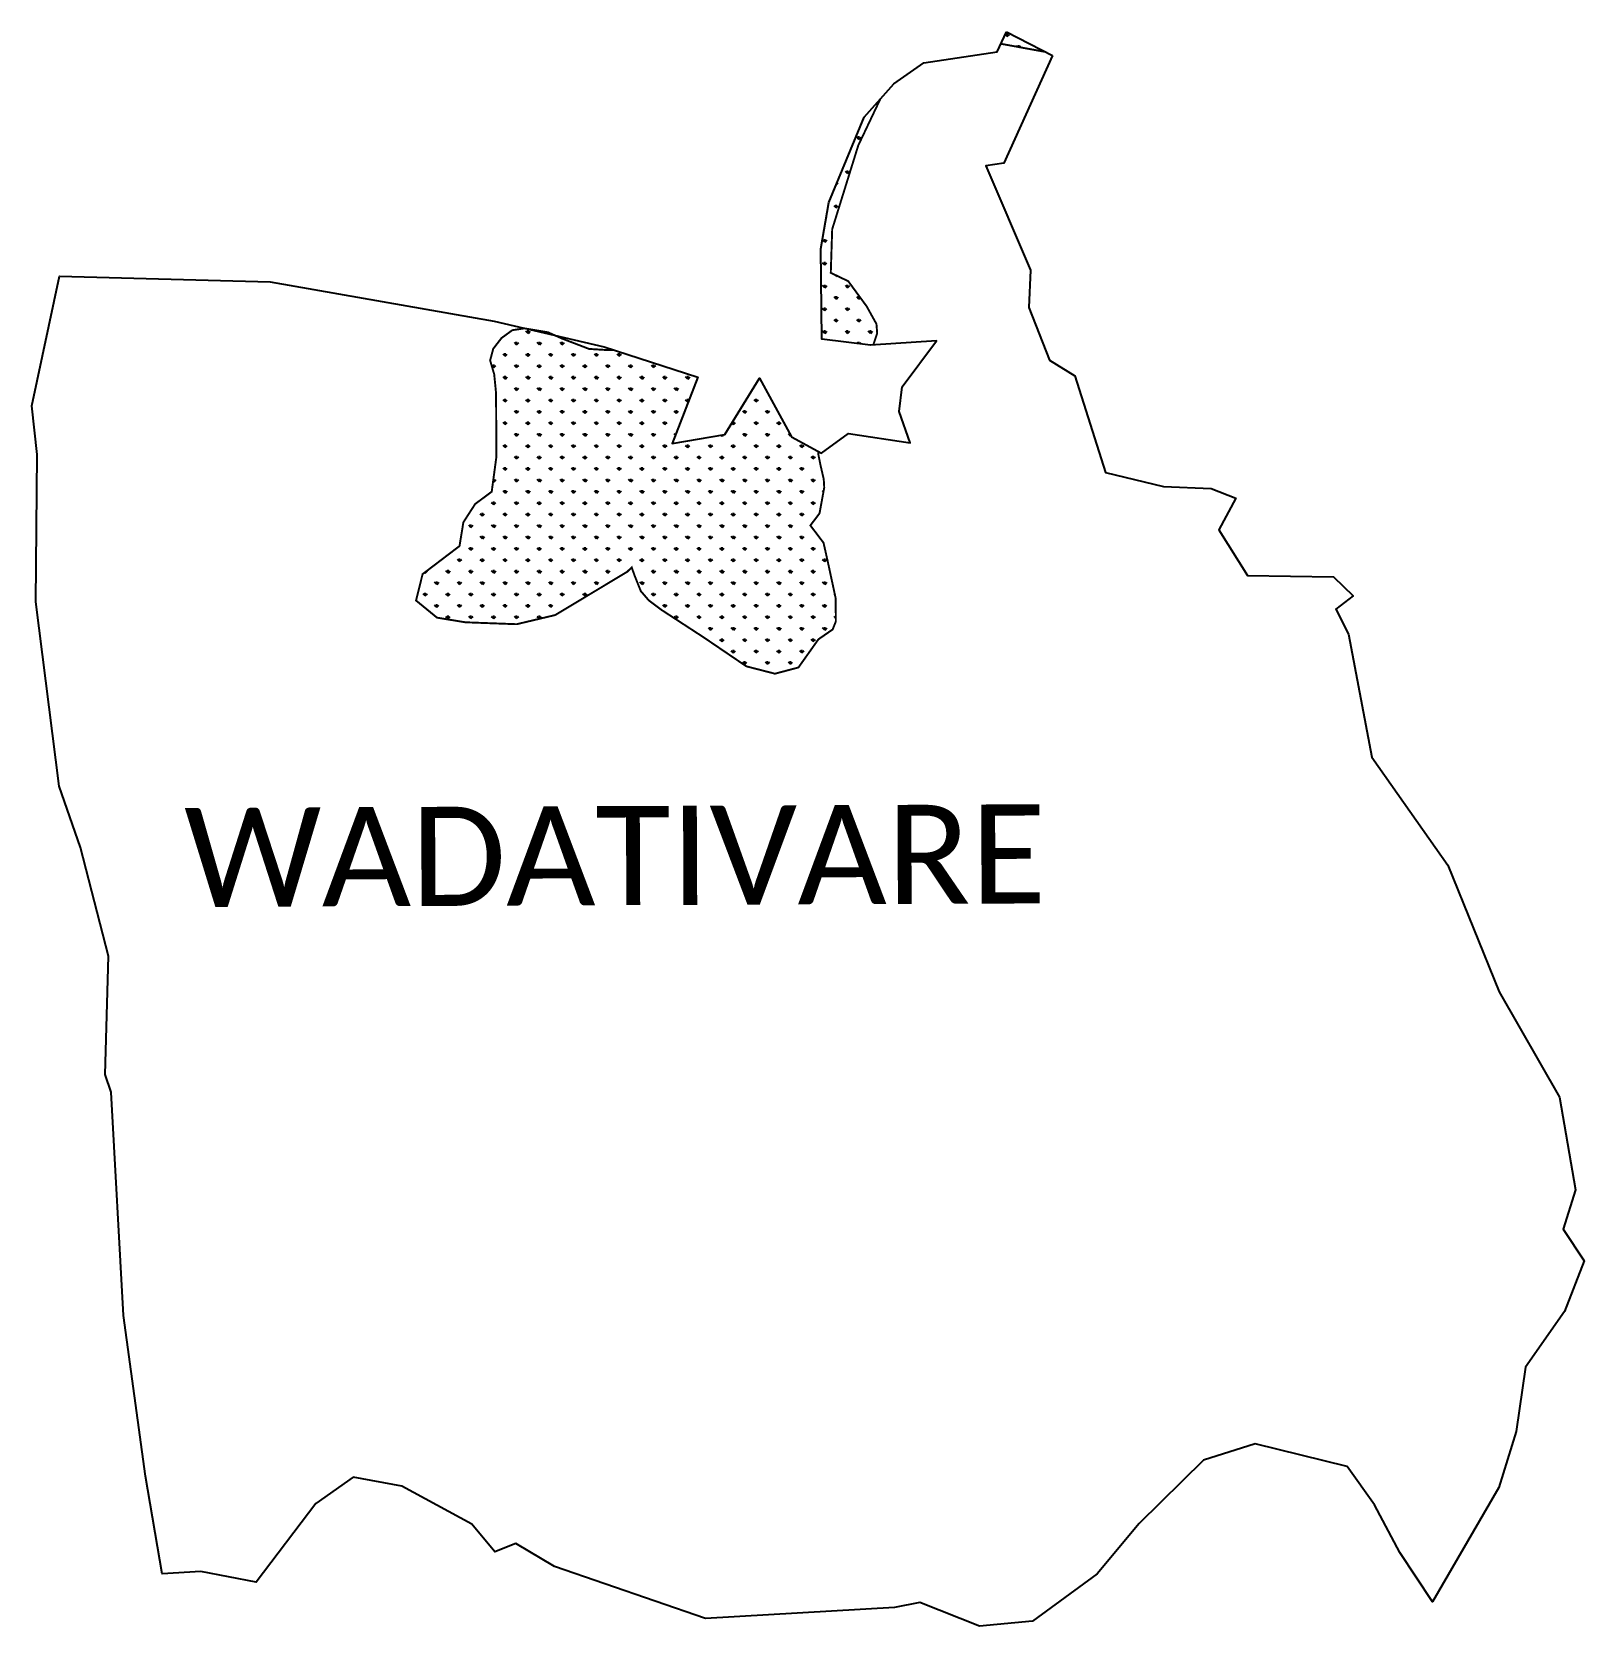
# Model space of a CAD drawing. Header units: metres. Extents: x 321844 to 324287, y 1843462 to 1845971.
import ezdxf

# ---------------------------------------------------------------- set-up
doc = ezdxf.new("R2010")
doc.units = ezdxf.units.M
doc.layers.add('MANGROOVES', color=112, linetype='Continuous')
doc.layers.add('VILLAGE NAME', color=250, linetype='Continuous')
doc.styles.get("Standard").update_dxf_attribs({"font": 'simplex.shx'})

msp = doc.modelspace()

# ---------------------------------------------------------------- hatches: boundary and pattern name
at = {"layer": 'MANGROOVES'}
h = msp.add_hatch(dxfattribs=at)
h.set_pattern_fill('GRASS', color=256)
h.paths.add_polyline_path([(323090.9, 1845253.9), (323090.1, 1845267.1), (323085.2, 1845288.3), (323081.5, 1845306.6), (323082, 1845310.4), (323039.3, 1845333.5), (322988.8, 1845426.2), (322934.5, 1845337.6), (322851.4, 1845323), (322892.1, 1845427.4), (322758.7, 1845470.5), (322751.4, 1845470.1), (322720.8, 1845472), (322677.6, 1845488.6), (322668, 1845492.9), (322618.7, 1845504.4), (322600, 1845501.5), (322583, 1845489.1), (322570, 1845472.3), (322565.1, 1845453.9), (322571.5, 1845432.2), (322574.4, 1845402.7), (322575, 1845302.7), (322567.6, 1845247.4), (322541.5, 1845227.9), (322523, 1845199.2), (322516.9, 1845161.8), (322458.8, 1845117.6), (322448.5, 1845076.1), (322481.5, 1845049.1), (322526.3, 1845041.8), (322606.9, 1845038.8), (322667.5, 1845053.2), (322780.8, 1845121.3), (322787.9, 1845128.2), (322792.6, 1845114.9), (322802.3, 1845090.8), (322814.7, 1845076.4), (322834.5, 1845061.5), (322900.7, 1845018.4), (322968.3, 1844972.5), (323013.3, 1844960.9), (323050.3, 1844970.7), (323081.7, 1845015), (323104.1, 1845030.5), (323109.2, 1845043.1), (323108.9, 1845079.6), (323096.7, 1845136.2), (323089.8, 1845166.9), (323069.1, 1845194.2), (323083.5, 1845213.3)])
h.paths.add_polyline_path([(323128.7, 1845578.6), (323101.2, 1845591.8), (323103.4, 1845660.3), (323144.4, 1845792.1), (323179.5, 1845865.8), (323153.9, 1845836.8), (323098.1, 1845702.7), (323085.6, 1845629.6), (323087, 1845487.6), (323163.8, 1845477.7), (323167.6, 1845477.9), (323168.8, 1845480.2), (323174.2, 1845496.6), (323173.1, 1845511.2), (323157.7, 1845539)])
h.paths.add_polyline_path([(323377.7, 1845971), (323369, 1845952.2), (323439.6, 1845939.3)])

# ---------------------------------------------------------------- linework, layer by layer
at = {"color": 3, "flags": 128}
for points in [[(323450.2, 1845933.9), (323373.5, 1845764.5), (323345.1, 1845759.9), (323415.7, 1845595.8), (323412.7, 1845537.3), (323445.5, 1845454.4), (323485.4, 1845429.7), (323533.3, 1845277.3), (323624.6, 1845255.7), (323699.7, 1845252.4), (323738.7, 1845237), (323712, 1845187.1), (323757.1, 1845115.7), (323892.4, 1845113.2), (323923.2, 1845083.4), (323895.9, 1845062.5), (323916.2, 1845023.1), (323952.6, 1844829.8), (324072.3, 1844659.5), (324153.2, 1844460.5), (324248.1, 1844294.3), (324273.2, 1844148.7), (324253.7, 1844086.5), (324286.8, 1844036.8), (324255.7, 1843957.3), (324194.6, 1843869.4), (324179.8, 1843768.4), (324152.3, 1843680.2), (324048.4, 1843500.4), (323996.6, 1843577.9), (323957.1, 1843652.7), (323913.9, 1843713.2), (323769.1, 1843748.9), (323687.6, 1843723), (323586.7, 1843623.7), (323520.6, 1843544.1), (323418.8, 1843469.7), (323335.1, 1843462.1), (323241.1, 1843499.4), (323201.4, 1843491.2), (322903.8, 1843473.8), (322666.4, 1843555.8), (322605.3, 1843592.3), (322572.5, 1843578.8), (322536.3, 1843622.3), (322426, 1843682.1), (322349.6, 1843696.3), (322290.8, 1843655), (322197, 1843531.4), (322109.8, 1843547.9), (322048.8, 1843544.3), (322022.5, 1843697.9), (321988.2, 1843950.7), (321968.9, 1844302.5), (321959.2, 1844330.4), (321964.5, 1844516.6), (321920.7, 1844687.5), (321887, 1844784.1), (321850.1, 1845074.1), (321852.4, 1845305.8), (321843.9, 1845382.7), (321887.4, 1845586.5), (322219, 1845577.8), (322571.2, 1845515.5), (322744.7, 1845475.1), (322892.1, 1845427.4), (322851.4, 1845323), (322934.5, 1845337.6), (322988.8, 1845426.2), (323039.3, 1845333.5), (323086.4, 1845308), (323129.1, 1845339), (323226.3, 1845324.2), (323208.6, 1845373.8), (323213.4, 1845412.3), (323267.6, 1845484.7), (323163.8, 1845477.7), (323087, 1845487.6), (323085.6, 1845629.6), (323098.1, 1845702.7), (323153.9, 1845836.8), (323200.2, 1845889.4), (323247.4, 1845922), (323363.1, 1845939.5), (323377.7, 1845971)], [(323377.7, 1845971), (323450.2, 1845933.9)]]:
    msp.add_lwpolyline(points, dxfattribs=at)
at = {"layer": 'MANGROOVES', "const_width": 3.03, "flags": 128}
for points in [[(323439.7, 1845939.3), (323369, 1845952.2)], [(323179.7, 1845866.1), (323179.4, 1845865.8), (323144.4, 1845792.1), (323103.4, 1845660.3), (323101.2, 1845591.8), (323128.7, 1845578.6), (323157.7, 1845539), (323173.1, 1845511.2), (323174.2, 1845496.6), (323168.8, 1845480.2), (323167.6, 1845477.9)], [(323082, 1845310.4), (323081.5, 1845306.6), (323085.2, 1845288.3), (323090.1, 1845267.1), (323090.9, 1845253.9), (323083.5, 1845213.3), (323069.1, 1845194.2), (323089.8, 1845166.9), (323096.7, 1845136.2), (323108.9, 1845079.6), (323109.2, 1845043.1), (323104.1, 1845030.5), (323081.7, 1845015), (323050.3, 1844970.7), (323013.3, 1844960.9), (322968.3, 1844972.5), (322900.7, 1845018.4), (322834.5, 1845061.5), (322814.7, 1845076.4), (322802.3, 1845090.8), (322792.6, 1845114.9), (322787.9, 1845128.2), (322780.8, 1845121.3), (322667.5, 1845053.2), (322606.9, 1845038.8), (322526.3, 1845041.8), (322481.5, 1845049.1), (322448.5, 1845076.1), (322458.8, 1845117.6), (322516.9, 1845161.8), (322523, 1845199.2), (322541.5, 1845227.9), (322567.6, 1845247.4), (322575, 1845302.7), (322574.4, 1845402.7), (322571.5, 1845432.2), (322565.1, 1845453.9), (322570, 1845472.3), (322583, 1845489.1), (322600, 1845501.5), (322619, 1845504.4), (322656.1, 1845498.2), (322677.6, 1845488.6), (322720.8, 1845472), (322751.4, 1845470.1), (322758.7, 1845470.5)]]:
    msp.add_lwpolyline(points, dxfattribs=at)

# ---------------------------------------------------------------- texts
at = {"layer": 'VILLAGE NAME', "insert": (322083.2, 1844749.7), "char_height": 155.989, "attachment_point": 1, "rotation": 0.2435}
msp.add_mtext_dynamic_manual_height_columns('{\\fCalibri|b0|i0|c0|p34;WADATIVARE}', width=3672.639, gutter_width=779.9, heights=[0], dxfattribs=at)

doc.saveas('drawing.dxf')
